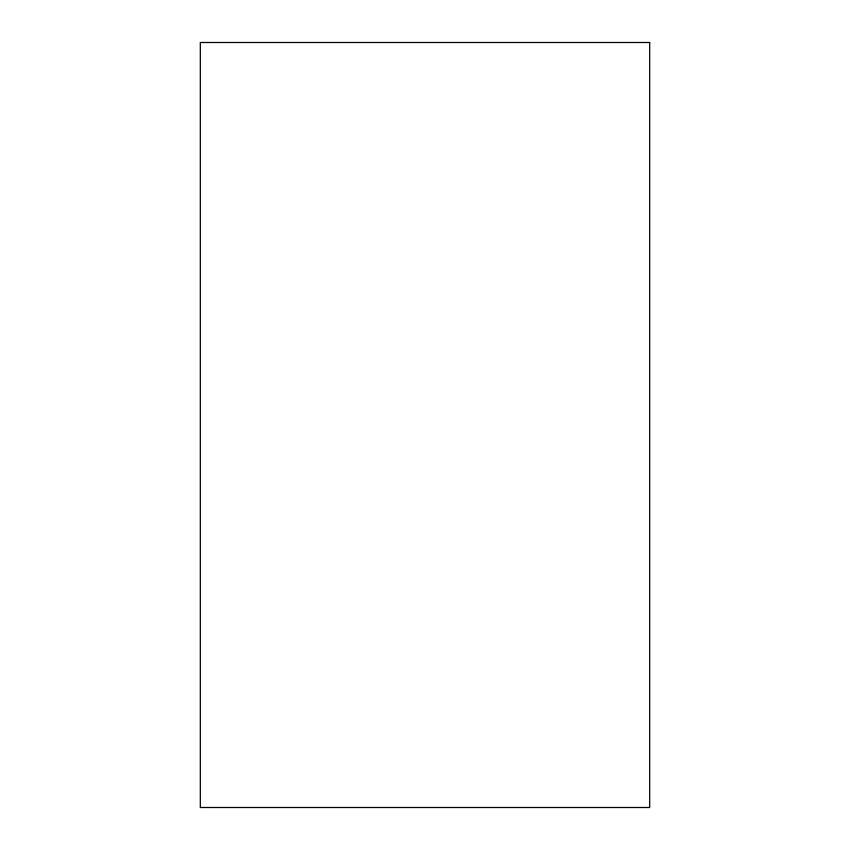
<?xml version="1.0" encoding="UTF-8"?>
<svg xmlns="http://www.w3.org/2000/svg" width="850" height="850" viewBox="0 0 850 850"><rect width="100%" height="100%" fill="white"/><g stroke="black" fill="none" stroke-linecap="round" stroke-linejoin="round"><path stroke-width="1.27" d="M649.687 42.5L200.313 42.5L200.313 807.5L649.687 807.5L649.687 42.5"/></g></svg>
